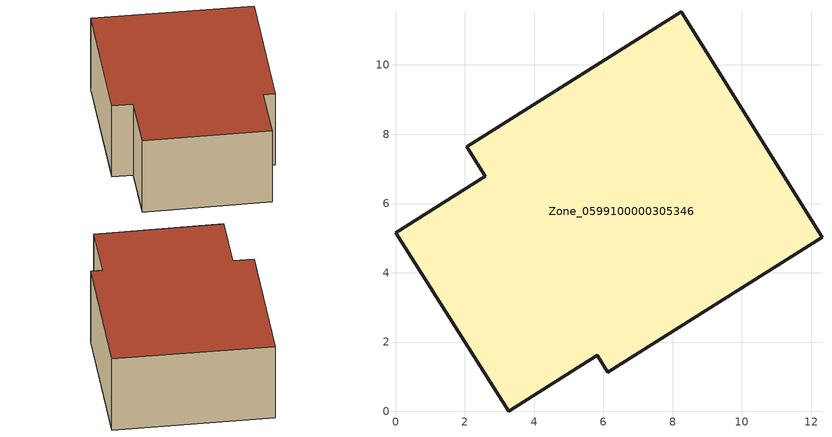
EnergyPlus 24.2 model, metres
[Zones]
Zone_0599100000305346
 floor ground (C_G): 12.31,5.02 6.12,1.13 5.82,1.62 3.27,0 0,5.15 2.59,6.79 2.06,7.64 8.24,11.54 z0
 wall outside (C_F): 2.59,6.79 0,5.15 3.27,0 5.82,1.62 6.12,1.13 12.31,5.02 8.24,11.54 2.06,7.64 2.59,6.79 z0:4
 roof outside (C_R): 12.31,5.02 8.24,11.54 2.06,7.64 2.59,6.79 0,5.15 3.27,0 5.82,1.62 6.12,1.13 z4
[BUILDING]
Pand.0599100000305346: North Axis=0; Terrain=City; Loads Convergence Tolerance Value=0.04; Temperature Convergence Tolerance Value=0.4; Solar Distribution=FullExterior; Maximum Number of Warmup Days=25; Minimum Number of Warmup Days=1
[Site:Location]
Rotterdam.The.Hague.AP_ZH_NLD Design_Conditions: Latitude=51.96; Longitude=4.45; Time Zone=1; Elevation=-4.5
[SITE:GROUNDTEMPERATURE:BUILDINGSURFACE]
18, 18, 18, 18, 18, 18, 18, 18, 18, 18, 18, 18
[MATERIAL] Thermal Absorptance=0.9; Solar Absorptance=0.7; Visible Absorptance=0.7
Name | Roughness | Thickness | Conductivity | Density | Specific Heat
G.TC.1946 | MediumSmooth | 0.15 | 1 | 540 | 1210
F.TC.1946 | Rough | 0.3 | 0.857143 | 1920 | 840
R.TC.1946 | MediumRough | 0.2 | 0.909091 | 1500 | 1000
[CONSTRUCTION]
C_G: G.TC.1946
C_F: F.TC.1946
C_R: R.TC.1946
[ZONE]
Zone_0599100000305346: Type=1; Multiplier=1; Ceiling Height=Autocalculate; Volume=Autocalculate; Floor Area=autocalculate; Part of Total Floor Area=Yes
[ZONEINFILTRATION:DESIGNFLOWRATE]
Infil_Zone_0599100000305346: Zone or ZoneList or Space or SpaceList=Zone_0599100000305346; Schedule=AlwaysOn; Design Flow Rate Calculation Method=Flow/Area; Flow Rate per Floor Area=0.003; Constant Term Coefficient=1; Temperature Term Coefficient=0; Velocity Term Coefficient=0; Velocity Squared Term Coefficient=0
[HVACTEMPLATE:ZONE:IDEALLOADSAIRSYSTEM]
Zone_0599100000305346: Maximum Heating Supply Air Temperature=50; Minimum Cooling Supply Air Temperature=13; Maximum Heating Supply Air Humidity Ratio=0.0156; Minimum Cooling Supply Air Humidity Ratio=0.0077; Heating Limit=NoLimit; Cooling Limit=NoLimit; Dehumidification Control Type=ConstantSensibleHeatRatio; Cooling Sensible Heat Ratio=0.7; Dehumidification Setpoint=60; Humidification Control Type=None; Humidification Setpoint=30; Outdoor Air Method=None; Outdoor Air Flow Rate per Person=0.00944; Outdoor Air Flow Rate per Zone Floor Area=0; Outdoor Air Flow Rate per Zone=0; Demand Controlled Ventilation Type=None; Outdoor Air Economizer Type=NoEconomizer; Heat Recovery Type=None; Sensible Heat Recovery Effectiveness=0.7; Latent Heat Recovery Effectiveness=0.65
[ZONECONTROL:THERMOSTAT]
ThermostatControl_Zone_0599100000305346: Zone or ZoneList=Zone_0599100000305346; Control Type Schedule=DualSetpointControlType; Control 1=Thermostat_Zone_0599100000305346; Temperature Difference Between Cutout And Setpoint=0
[THERMOSTATSETPOINT:DUALSETPOINT]
Thermostat_Zone_0599100000305346: Heating Setpoint Temperature Schedule=HeatingSetpoint_Zone_0599100000305346; Cooling Setpoint Temperature Schedule=CoolingSetpoint_Zone_0599100000305346
[SCHEDULE:COMPACT]
HeatingSetpoint_Zone_0599100000305346: Through: 12/31, For: AllDays, Until: 24:00, 21
CoolingSetpoint_Zone_0599100000305346: Through: 12/31, For: AllDays, Until: 24:00, 24
DualSetpointControlType: Through: 12/31, For: AllDays, Until: 24:00, 4
AlwaysOn: Through: 12/31, For: AllDays, Until: 24:00, 1
